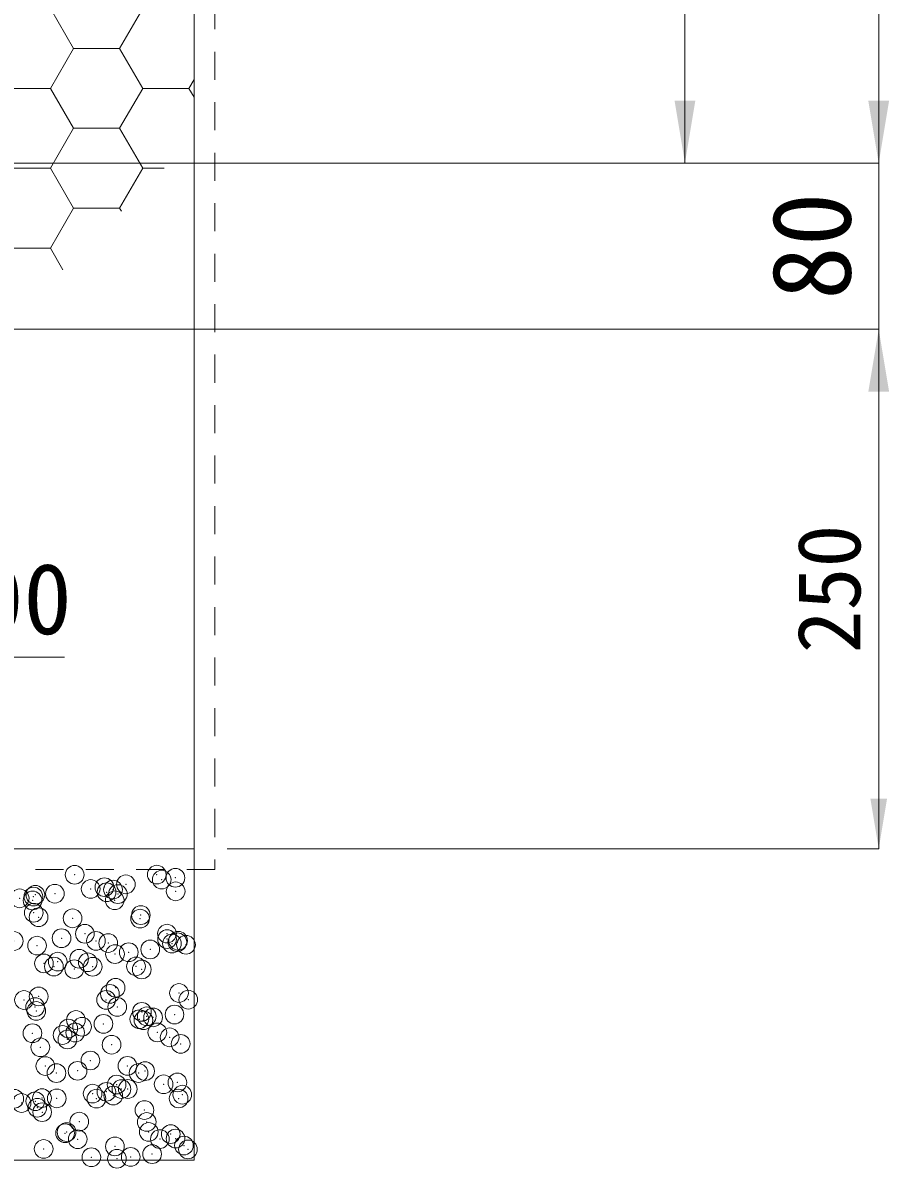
# Model space of a CAD drawing. Units: millimetres at full size; some dimension numbers follow another scale. Extents: x 40781 to 122968, y -21714 to -2620.
# Drawn here: x 118590 to 119007, y -18863 to -18311 of the extents above; entities that cross this region are included whole.
import ezdxf
from ezdxf.enums import TextEntityAlignment as Align

# ---------------------------------------------------------------- set-up
doc = ezdxf.new("R2010")
doc.units = ezdxf.units.MM
doc.header["$LTSCALE"] = 18
doc.header["$PDMODE"] = 32
doc.header["$PDSIZE"] = 9
doc.linetypes.add('USER2', pattern=[1.35, 0.75, -0.6])
doc.layers.add('ハッチング', color=7, linetype='Continuous', lineweight=5)
doc.layers.add('寸法線', color=7, linetype='Continuous', lineweight=9)
doc.styles.add('ＭＳ ゴシック', font='')
doc.styles.get('ＭＳ ゴシック').set_extended_font_data('MS Gothic')

# ---------------------------------------------------------------- blocks, each defined once
blk = doc.blocks.new('filled_arrow')
at = {"color": 0, "linetype": 'Continuous', "lineweight": -2}
blk.add_solid([(7.5, 1.25), (0, 0), (7.5, -1.25)], dxfattribs=at)

msp = doc.modelspace()

# ---------------------------------------------------------------- linework, layer by layer
at = {"layer": 'ハッチング'}
for p, q in [((118614.82, -18323.54), (118603.71, -18304.29)), ((118637.05, -18323.54), (118648.16, -18304.29)), ((118603.71, -18342.79), (118614.82, -18323.54)), ((118614.82, -18323.54), (118637.05, -18323.54)), ((118648.16, -18342.79), (118637.05, -18323.54)), ((118670.39, -18342.79), (118672.88, -18338.46)), ((118581.49, -18342.79), (118603.71, -18342.79)), ((118614.82, -18362.03), (118603.71, -18342.79)), ((118637.05, -18362.03), (118648.16, -18342.79)), ((118648.16, -18342.79), (118670.39, -18342.79)), ((118672.88, -18347.11), (118670.39, -18342.79)), ((118603.71, -18381.28), (118614.82, -18362.03)), ((118614.82, -18362.03), (118637.05, -18362.03)), ((118648.16, -18381.28), (118637.05, -18362.03)), ((118581.49, -18381.28), (118603.71, -18381.28)), ((118614.82, -18400.53), (118603.71, -18381.28)), ((118637.05, -18400.53), (118648.16, -18381.28)), ((118648.16, -18381.28), (118658.56, -18381.28)), ((118603.71, -18419.78), (118614.82, -18400.53)), ((118614.82, -18400.53), (118637.05, -18400.53)), ((118637.88, -18401.96), (118637.05, -18400.53)), ((118581.49, -18419.78), (118603.71, -18419.78)), ((118609.7, -18430.14), (118603.71, -18419.78))]:
    msp.add_line(p, q, dxfattribs=at)
at = {"layer": 'ハッチング', "linetype": 'USER2', "lineweight": 9}
msp.add_lwpolyline([(118372.88, -17158.78), (118682.88, -17158.78), (118682.88, -18718.78), (117322.88, -18718.78), (117322.88, -17158.78), (117632.88, -17158.78)], dxfattribs=at)
at = {"layer": 'ハッチング', "lineweight": 20}
msp.add_lwpolyline([(117632.88, -17168.78), (117332.88, -17168.78), (117332.88, -18708.78), (118672.88, -18708.78), (118672.88, -17168.78), (118372.88, -17168.78)], dxfattribs=at)
msp.add_lwpolyline([(117332.88, -18858.78), (118672.88, -18858.78), (118672.88, -18708.78), (117332.88, -18708.78)], close=True, dxfattribs=at)
at = {"layer": 'ハッチング'}
for p in [(118615.41, -18721.35), (118654.96, -18721.28), (118657.3, -18723.68), (118663.91, -18722.81), (118605.87, -18730.45), (118623.12, -18728.18), (118629.73, -18727.31), (118630.79, -18729.74), (118633.87, -18728.48), (118640.05, -18725.95), (118664.03, -18729.32), (118588.93, -18732.68), (118595.14, -18733.71), (118595.54, -18731.81), (118596.49, -18730.98), (118634.69, -18733.64), (118636.21, -18730.63), (118595.69, -18739.63), (118647.26, -18740.75), (118598.04, -18741.77), (118614.42, -18742.31), (118646.91, -18742.46), (118609.08, -18751.9), (118620.31, -18749.74), (118659.86, -18749.67), (118659.9, -18752.33), (118586.11, -18753.23), (118597.29, -18755.45), (118625.66, -18753.16), (118631.59, -18754.21), (118651.76, -18757.29), (118662.24, -18754.48), (118664.83, -18753.79), (118665.21, -18753.08), (118669.01, -18755.02), (118607.25, -18763.15), (118617.58, -18761.79), (118621.72, -18763.48), (118634.83, -18759.52), (118641.44, -18758.65), (118600.64, -18764.02), (118605.39, -18765.51), (118615.22, -18766.78), (118624.07, -18765.62), (118644.94, -18765.44), (118647.71, -18766.93), (118598.09, -18779.92), (118632.39, -18778.68), (118635.11, -18775.75), (118665.63, -18778.26), (118591.02, -18781.62), (118596.37, -18785.03), (118630.57, -18781.55), (118635.92, -18784.96), (118670.11, -18781.47), (118596.94, -18786.9), (118646.54, -18790.86), (118647.76, -18787.33), (118650.1, -18789.48), (118653.15, -18789.99), (118663.47, -18788.63), (118612.35, -18795.36), (118616.02, -18791.25), (118618.96, -18794.49), (118629.28, -18793.13), (118648.51, -18791.4), (118595.1, -18797.63), (118609.58, -18798.48), (118611.92, -18800.62), (118615.65, -18797.31), (118655.2, -18797.24), (118661.14, -18799.6), (118598.89, -18804.39), (118633.19, -18803.15), (118666.43, -18802.73), (118622.97, -18810.75), (118601.27, -18813.42), (118606.63, -18816.83), (118616.82, -18815.72), (118640.82, -18813.35), (118646.18, -18816.76), (118649.31, -18815.87), (118635.61, -18822.33), (118658.24, -18822.2), (118664.85, -18821.33), (118586.36, -18829.19), (118599.69, -18828.86), (118606.81, -18828.97), (118624.06, -18826.7), (118625.91, -18829.11), (118630.67, -18825.83), (118633.99, -18827.63), (118637.95, -18824.48), (118640.99, -18824.47), (118665.46, -18829.04), (118667.23, -18827.2), (118589.87, -18831.2), (118596.48, -18830.33), (118597.43, -18833.48), (118649, -18834.6), (118599.77, -18835.62), (118617.62, -18840.19), (118650.11, -18840.34), (118610.82, -18845.75), (118611.53, -18845.22), (118651.08, -18845.15), (118661.64, -18846.18), (118616.88, -18848.63), (118656.43, -18848.56), (118663.98, -18848.33), (118668.03, -18851.67), (118600.49, -18853.33), (118634.79, -18852.1), (118642.38, -18857.17), (118652.7, -18855.81), (118669.95, -18853.54), (118623.46, -18857.33), (118635.77, -18858.04)]:
    msp.add_point(p, dxfattribs=at)
at = {"layer": '寸法線'}
for p, q in [((119002.45, -18378.78), (119002.45, -16219.78)), ((118909.18, -17678.78), (118909.18, -18378.78)), ((119002.45, -18318.78), (119002.45, -18518.78)), ((118397.88, -18378.78), (119002.45, -18378.78)), ((118397.88, -18378.78), (119002.45, -18378.78)), ((118397.88, -18378.78), (118909.18, -18378.78)), ((118388.88, -18458.78), (119002.45, -18458.78)), ((118397.88, -18458.78), (119002.45, -18458.78)), ((119002.45, -18458.78), (119002.45, -18708.78)), ((118688.88, -18708.78), (119002.45, -18708.78))]:
    msp.add_line(p, q, dxfattribs=at)
msp.add_lwpolyline([(118273.24, -18458.78), (118431.02, -18616.56), (118610.55, -18616.56)], dxfattribs=at)

# ---------------------------------------------------------------- block references
for p, xscale, yscale, rotation in [((118909.18, -18378.78), 4, 4, 90), ((119002.45, -18378.78), 4, 4, 90), ((119002.45, -18378.78), 4, 4, 90), ((119002.45, -18458.78), 4, 4, 270), ((119002.45, -18458.78), 3.2, 3.2, 270), ((119002.45, -18708.78), 3.2, 3.2, 90)]:
    msp.add_blockref('filled_arrow', p, dxfattribs=dict(at, xscale=xscale, yscale=yscale, rotation=rotation))

# ---------------------------------------------------------------- texts
at = {"layer": '寸法線', "style": 'ＭＳ ゴシック'}
for s, height, p in [('80', 37.98, (118969.95, -18418.78)), ('250', 30.38, (118978.45, -18583.78))]:
    msp.add_text(s, height=height, rotation=90, dxfattribs=at).set_placement(p, align=Align.MIDDLE_CENTER)
msp.add_text('底塊600', height=34.18, dxfattribs=at).set_placement((118451.02, -18571.35), align=Align.TOP_LEFT)

doc.saveas('drawing.dxf')
